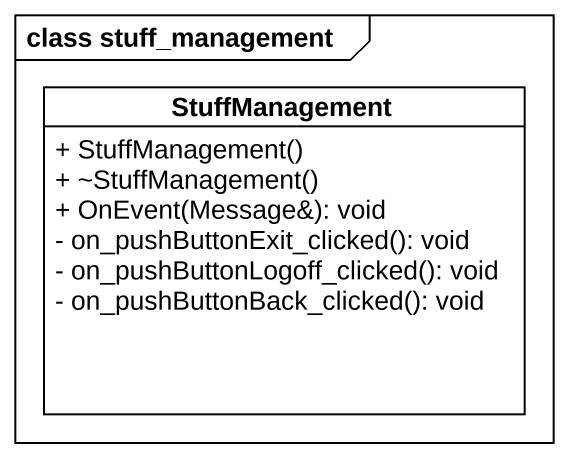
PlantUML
@startuml
mainframe class stuff_management
hide circle
hide empty members
skinparam classAttributeIconSize 0
class StuffManagement {
  + StuffManagement()
  + ~StuffManagement()
  + OnEvent(Message&): void
  - on_pushButtonExit_clicked(): void
  - on_pushButtonLogoff_clicked(): void
  - on_pushButtonBack_clicked(): void
}
@enduml
